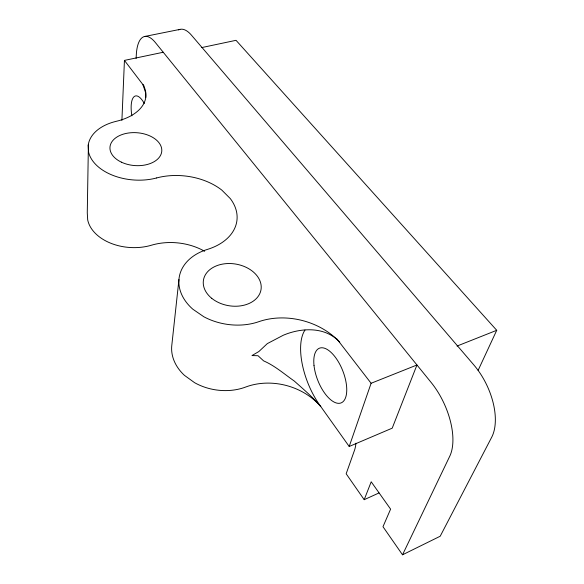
<?xml version="1.0" encoding="UTF-8"?>
<svg xmlns="http://www.w3.org/2000/svg" width="584" height="584" viewBox="0 0 584 584"><rect width="100%" height="100%" fill="white"/><g stroke="black" fill="none" stroke-linecap="round" stroke-linejoin="round"><path stroke-width="0.88" d="M163.243 52.253L124.436 60.407L143.029 84.746A50.771 30.134 3.2 0 1 116.362 121.29A47.676 30.215 4.4 0 0 88.41 144.051L87.271 212.817L87.695 219.92A44.727 30.426 3.7 0 0 151.438 245.214A52.764 38.237 5.8 0 1 204.663 251.295M121.903 120.435L124.436 60.407M136.116 58.444L136.306 54.808A40.391 15.177 77.1 0 1 155.366 42.552L431.189 382.527A54.429 27.565 65.3 0 1 449.76 456.214L402.522 554.8L382.987 526.717L390.601 509.131L371.205 481.793L364.19 499.692L346.166 473.777L354.466 450.374A46.187 20.25 67.5 0 0 355.948 443.198M178.945 279.532L171.711 346.173A49.83 38.413 9.4 0 0 184.413 375.329L194.596 382.695A49.83 38.413 9.4 0 0 245.652 387.046A59.605 48.596 15.8 0 1 320.755 406.515L349.203 446.483L392.214 428.167L416.954 364.993L371.103 383.272L349.203 446.483M478.121 370.365L496.728 330.303L236.031 40.318L201.779 47.567M402.522 554.8L440.197 536.236L491.713 437.197A53.283 29.054 64.5 0 0 473.879 365L191.442 35.164A39.748 16.177 77.6 0 0 178.536 29.915M364.19 499.692L378.987 492.954M457.046 346.057L496.728 330.303M144.321 36.558L179.872 29.404M336.902 338.954L371.103 383.272M88.096 144.941L88.556 152.015A47.676 30.215 4.4 0 0 156.629 177.959M145.744 97.506L145.584 92.63L143.029 84.746A42.282 15.206 76 0 1 144.014 86.016M156.621 177.945A56.458 38.252 6.2 0 1 221.854 190.136L230.249 198.538A56.458 38.252 6.2 0 1 207.4 249.412A53.545 38.763 9.4 0 0 192.815 309.184L203.831 316.762A53.545 38.763 9.4 0 0 258.763 321.696A64.342 49.516 14.8 0 1 339.749 342.239C325.463 326.361 301.359 327.566 283.233 335.267L267.326 343.611L258.887 351.517L251.967 355.576L258.018 355.714L263.61 360.875C274.896 365.752 284.233 374.037 294.292 381.053C303.41 389.236 312.805 397.149 320.755 406.515A52.56 23.878 68.4 0 1 304.987 330.055M131.867 115.836A23.637 8.483 76 0 1 133.838 96.9A23.637 8.483 76 0 1 144.306 103.477M121.384 162.162A25.981 16.462 4.4 0 0 161.746 151.468A25.981 16.462 4.4 0 0 124.48 133.816A25.981 16.462 4.4 0 0 121.384 162.162M314.01 365.489A29.426 13.374 68.4 0 0 340.8 403.018A29.426 13.374 68.4 0 0 335.997 358.131A29.426 13.374 68.4 0 0 314.01 365.489M211.737 298.314A29.178 21.112 9.4 0 0 260.238 292.548A29.178 21.112 9.4 0 0 224.723 263.778A29.178 21.112 9.4 0 0 211.737 298.314"/></g></svg>
